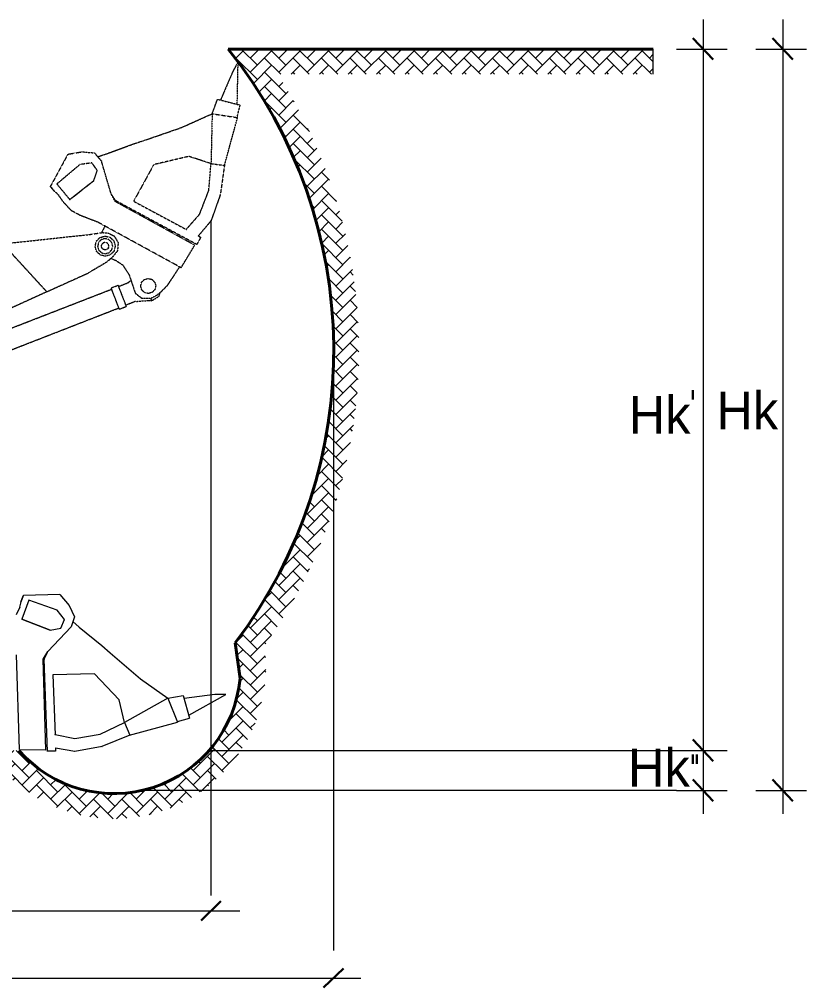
# Model space of a CAD drawing. Header units: millimetres. Extents: x -36433 to 17091, y -3786 to 28324.
# Drawn here: x 9593 to 16548, y 17915 to 26472 of the extents above; entities that cross this region are included whole.
import ezdxf

# ---------------------------------------------------------------- set-up
doc = ezdxf.new("R2010")
doc.units = ezdxf.units.MM
doc.linetypes.add('HIDDEN', pattern=[0.375, 0.25, -0.125])
doc.styles.get("Standard").update_dxf_attribs({"font": 'arial.ttf'})
pattern_1 = [(45, (-10788.855, 3835.15), (4e-14, 125.9619), [267.2055, -89.0685]), (135, (-10725.87, 3898.13), (4e-14, 125.9619), [267.2055, -89.0685])]

msp = doc.modelspace()

# ---------------------------------------------------------------- hatches: boundary and pattern name
at = {"linetype": 'Continuous', "lineweight": 5}
h = msp.add_hatch(dxfattribs=at)
h.set_pattern_fill('AR-HBONE', color=256, scale=22.267128, style=0)
h.set_pattern_definition(pattern_1)
h.paths.add_polyline_path([(15192.2, 26209.8), (11438.7, 26209.8, -0.163116), (12368.5, 23657.9), (12590.5, 23682.8, 0.13671), (11872.7, 25987.1), (15192.2, 25987.1)])
h = msp.add_hatch(dxfattribs=at)
h.set_pattern_fill('AR-HBONE', color=256, scale=22.267128, style=0)
h.set_pattern_definition(pattern_1)
h.paths.add_polyline_path([(11756.1, 20934.8, 0.163981), (12590.5, 23682.8), (12368.5, 23657.9, -0.17047), (11500.1, 20962.6), (11542.3, 20647.4, -0.659761), (9589.4, 20010.4), (7317.6, 20010.4), (7372.7, 19787.8), (9493.9, 19787.8, 0.715664)])

# ---------------------------------------------------------------- linework, layer by layer
at = {"color": 0, "linetype": 'HIDDEN', "lineweight": 5}
for p, q in [((11525.3, 26097.4), (11478.5, 26012.5)), ((11517.5, 25721.3), (11525.3, 26097.4)), ((11478.5, 26012.5), (11369.8, 25760)), ((11295.9, 25638.3), (11343.6, 25766.2)), ((11343.6, 25766.2), (11543.4, 25714.6)), ((11515.8, 25605.4), (11543.4, 25714.6)), ((11518, 25721), (11516.9, 25721.7)), ((11544.1, 25717.1), (11543.6, 25716.3)), ((11025, 25516.7), (11295.9, 25638.3)), ((11295.9, 25638.3), (11285.8, 25197.1)), ((11296.5, 25638), (11295.4, 25638.6)), ((11295.4, 25638.6), (11295.9, 25638.3)), ((11295.9, 25638.3), (11520.4, 25604.1)), ((11404.8, 25181.1), (11520.4, 25604.1)), ((10691, 25401.1), (11025, 25516.7)), ((10355.7, 25281.8), (10597.2, 25370.2)), ((10597.2, 25370.2), (10691, 25401.1)), ((10021.3, 25281.1), (10146.4, 25301.6)), ((10146.4, 25301.6), (10255.7, 25292.4)), ((10255.7, 25292.4), (10318, 25220.2)), ((10255.7, 25291.2), (10256.2, 25292.1)), ((10284, 25258.6), (10355.7, 25281.8)), ((11089.4, 25260.9), (10778.9, 25187.8)), ((11285.8, 25197.1), (11089.4, 25260.9)), ((10127.5, 25188.9), (9923.6, 25017.5)), ((10233.3, 25203.6), (10127.5, 25188.9)), ((10233.8, 25203.2), (10232.7, 25203.9)), ((10281.6, 25136.2), (10233.3, 25203.6)), ((10402.3, 24933.3), (10318, 25220.2)), ((10778.9, 25187.8), (10602.2, 24865.1)), ((11266.3, 24959.8), (11285.8, 25197.1)), ((11285.2, 25197.4), (11286.4, 25196.8)), ((11285.8, 25197.1), (11404.7, 25182.3)), ((11404.7, 25182.3), (11367.4, 24919.8)), ((10249.3, 25046.2), (10281.6, 25136.2)), ((10281, 25136.5), (10282.1, 25135.8)), ((10282.1, 25135.8), (10281.6, 25136.2)), ((9904.3, 24952.1), (9866, 24997.5)), ((9866, 24997.5), (9866.7, 24996)), ((9904.4, 24949.7), (9866.7, 24996)), ((9923.6, 25017.5), (10038.6, 24878.9)), ((10038.6, 24878.9), (10249.3, 25046.2)), ((10249.9, 25045.9), (10038.6, 24878.9)), ((9938.5, 24919.3), (9904.3, 24952.1)), ((9980.4, 24859.2), (9937.9, 24920.8)), ((9937.9, 24920.8), (9938.5, 24919.3)), ((10439.3, 24862.3), (10402.3, 24933.3)), ((10444.5, 24867.3), (10406.6, 24925.1)), ((11185.3, 24750.5), (11266.3, 24959.8)), ((11367.3, 24921), (11284.9, 24689.7)), ((11367.4, 24919.8), (11367.3, 24921)), ((10052.3, 24781.3), (9980.4, 24859.2)), ((10439.9, 24862), (10438.7, 24862.6)), ((11142.7, 24475.2), (10439.3, 24862.3)), ((11160.5, 24482), (10443.9, 24868.8)), ((10443.9, 24868.8), (10445, 24868.1)), ((10443.9, 24867.6), (10445.1, 24866.9)), ((10445, 24868.1), (10444.5, 24867.3)), ((10445, 24868.1), (10445, 24868.1)), ((10602.2, 24865.1), (11068.4, 24615.2)), ((10130.5, 24738.8), (10052.3, 24781.3)), ((10052.3, 24781.3), (10053, 24779.8)), ((10287.7, 24678.5), (10130.5, 24738.8)), ((11067.7, 24616.7), (11185.3, 24750.5)), ((11021.7, 24277), (10287.7, 24678.5)), ((11284.8, 24690.9), (11173.2, 24558.2)), ((11284.3, 24690.1), (11284.8, 24690.9)), ((11284.9, 24689.7), (11284.3, 24690.1)), ((11284.3, 24690.1), (11284.3, 24690.1)), ((11285, 24688.6), (11285, 24688.6)), ((9446.2, 24488.7), (10206.5, 24570.3)), ((10206.5, 24570.3), (10324.7, 24588)), ((10348.4, 24645.2), (10318.1, 24587)), ((10324.7, 24588), (10380.5, 24582.7)), ((10380.5, 24582.7), (10429.6, 24558.4)), ((11067.2, 24615.9), (11068.3, 24616.4)), ((11068.9, 24614.9), (11067.2, 24615.9)), ((11068.3, 24616.4), (11067.7, 24616.7)), ((11068.4, 24615.2), (11068.9, 24614.9)), ((11068.9, 24614.9), (11068.4, 24614)), ((9835.4, 24063.9), (9446.2, 24488.7)), ((10261.9, 24465.6), (10272.5, 24510.9)), ((10272.5, 24510.9), (10304.1, 24543.9)), ((10292.3, 24500.4), (10283.8, 24466.4)), ((10316.2, 24525.4), (10292.3, 24500.4)), ((10304.1, 24543.9), (10348.4, 24556.9)), ((10349.1, 24534.7), (10316.2, 24525.4)), ((10317.3, 24467.4), (10321.8, 24484.2)), ((10333.7, 24496.7), (10321.8, 24484.2)), ((10349.9, 24500.9), (10333.7, 24496.7)), ((10348.4, 24556.9), (10393.5, 24546.4)), ((10382.5, 24526.5), (10349.1, 24534.7)), ((10366.7, 24496.8), (10349.9, 24500.9)), ((10378.9, 24485.1), (10366.7, 24496.8)), ((10384.2, 24468.2), (10378.9, 24485.1)), ((10407.5, 24502.6), (10382.5, 24526.5)), ((10393.5, 24546.4), (10426.6, 24514.3)), ((10417.6, 24469.2), (10407.5, 24502.6)), ((10426.6, 24514.3), (10439.6, 24470)), ((10429.6, 24558.4), (10465.4, 24498.4)), ((10465.4, 24498.4), (10459.1, 24425.3)), ((11021.7, 24277), (11142.1, 24476.7)), ((11194.7, 24546.7), (11160.4, 24483.2)), ((11160.4, 24483.2), (11160.5, 24482)), ((11173.2, 24558.2), (11194.7, 24546.7)), ((11175.2, 24560.4), (11173.7, 24557.9)), ((11174.3, 24557.5), (11175.3, 24559.2)), ((11175.3, 24559.2), (11175.2, 24560.4)), ((10274.3, 24421.6), (10261.9, 24465.6)), ((10308.5, 24390), (10274.3, 24421.6)), ((10283.8, 24466.4), (10293.4, 24433.3)), ((10293.4, 24433.3), (10318.9, 24409.1)), ((10351.9, 24378.4), (10308.5, 24390)), ((10322, 24450.8), (10317.3, 24467.4)), ((10318.9, 24409.1), (10352.3, 24400.9)), ((10334.8, 24438.8), (10322, 24450.8)), ((10351.5, 24434.7), (10334.8, 24438.8)), ((10368.2, 24439.7), (10351.5, 24434.7)), ((10397.3, 24391.7), (10351.9, 24378.4)), ((10352.3, 24400.9), (10385.8, 24411.1)), ((10380.2, 24452.2), (10368.2, 24439.7)), ((10380.2, 24452.2), (10384.2, 24468.2)), ((10385.8, 24411.1), (10409.6, 24436)), ((10429, 24424.7), (10397.3, 24391.7)), ((10409.6, 24436), (10417.6, 24469.2)), ((10459.1, 24425.3), (10415.5, 24371.8)), ((10439.6, 24470), (10429, 24424.7)), ((10363.2, 24325.8), (10298.4, 24287)), ((10415.5, 24371.8), (10363.2, 24325.8)), ((10402.1, 24360), (10444, 24342.4)), ((10444, 24342.4), (10506.2, 24301.3)), ((10189.4, 24222.7), (9835.5, 24062.7)), ((10190, 24222.3), (10189.4, 24222.7)), ((10298.3, 24288.2), (10189.5, 24221.5)), ((10189.5, 24221.5), (10190, 24222.3)), ((10298.4, 24287), (10298.3, 24288.2)), ((10506.2, 24301.3), (10562.9, 24213)), ((10902.8, 24123.8), (11008.9, 24283.9)), ((10470.2, 24112.6), (10552.5, 24144.6)), ((10552.5, 24144.6), (10578.8, 24164.6)), ((10562.9, 24213), (10562.8, 24214.2)), ((10562.8, 24214.2), (10616.5, 24051.9)), ((10664.6, 24114.2), (10673.1, 24148.2)), ((10673.1, 24148.2), (10696.9, 24173.2)), ((10696.9, 24173.2), (10729.9, 24182.4)), ((10729.9, 24182.4), (10763.3, 24174.3)), ((10763.3, 24174.3), (10788.3, 24150.4)), ((10788.3, 24150.4), (10797.8, 24117.3)), ((8778.8, 23454.7), (10407.4, 24087.7)), ((9835.4, 24063.9), (8849.3, 23615.1)), ((9834.9, 24064.2), (9836, 24063.5)), ((9835.5, 24062.7), (9835.4, 24063.9)), ((9836, 24063.5), (9835.4, 24063.9)), ((9835.5, 24062.7), (9836.1, 24062.3)), ((10404, 24098.8), (10465.8, 24123.3)), ((10476.2, 23910.8), (10404, 24098.8)), ((10538.5, 23936.1), (10465.8, 24123.3)), ((10616.5, 24051.9), (10674.4, 24007.5)), ((10674.1, 24081.1), (10664.6, 24114.2)), ((10699.1, 24057.2), (10674.1, 24081.1)), ((10732.5, 24049.1), (10699.1, 24057.2)), ((10766, 24059.2), (10732.5, 24049.1)), ((10789.8, 24084.2), (10766, 24059.2)), ((10797.8, 24117.3), (10789.8, 24084.2)), ((10805.3, 24033.8), (10844.7, 24065.7)), ((10826.7, 24024.7), (10836.8, 24058.8)), ((10844.7, 24065.7), (10902.8, 24123.8)), ((10617.9, 23978.9), (10535.2, 23946.1)), ((10617.9, 23978.9), (10733.8, 23987.5)), ((10674.4, 24007.5), (10757.3, 24009.3)), ((10733.2, 23987.9), (10761.9, 23985.9)), ((10758.6, 23994.7), (10753.5, 24008.1)), ((10757.3, 24009.3), (10805.3, 24033.8)), ((10761.8, 23987.1), (10758.6, 23994.7)), ((10761.9, 23985.9), (10761.3, 23986.3)), ((10761.3, 23986.3), (10761.9, 23985.9)), ((10761.9, 23985.9), (10826.7, 24024.7)), ((8843.2, 23287.3), (10472.2, 23922.3)), ((10476.2, 23910.8), (10538.5, 23936.1))]:
    msp.add_line(p, q, dxfattribs=at)
at = {"color": 0, "linetype": 'Continuous', "lineweight": 5}
for p, q in [((9597.8, 21277.6), (9608.7, 21323.7)), ((9606.7, 21322.4), (9627.5, 21378.4)), ((9608.7, 21323.7), (9628.4, 21379.7)), ((9674.9, 21340.2), (9613.6, 21170.8)), ((9628.4, 21379.7), (9627.5, 21378.4)), ((9925.9, 21251.2), (9674.9, 21340.2)), ((9951.6, 21389.6), (10032.7, 21292.1)), ((9567.2, 21211), (9598.8, 21278.9)), ((9598.8, 21278.9), (9597.8, 21277.6)), ((9992.2, 21167.5), (9925.9, 21251.2)), ((10032.7, 21292.1), (10080.1, 21193.2)), ((9864.7, 21073.3), (9613.6, 21170.8)), ((9613.6, 21170.8), (9864.7, 21074)), ((9958.6, 21091.8), (9992.2, 21167.5)), ((9992.2, 21166.9), (9992.2, 21168.2)), ((10080.1, 21193.2), (10049.5, 21103)), ((10065.3, 21151.7), (10121.7, 21101.6)), ((10079.2, 21192.6), (10080.1, 21192.6)), ((9844.9, 20884.9), (10049.5, 21103)), ((9864.7, 21074), (9958.6, 21091.8)), ((9958.6, 21092.4), (9958.6, 21091.1)), ((9958.6, 21091.1), (9958.6, 21091.8)), ((10121.7, 21101.6), (10320.3, 20938.2)), ((9802.4, 20817), (9844.9, 20884.9)), ((10320.3, 20938.2), (10394.5, 20873)), ((9592.9, 20018.3), (9567.2, 20854.5)), ((9802.4, 20816.3), (9802.4, 20817.6)), ((9825.1, 20014.4), (9802.4, 20817)), ((9809.3, 20815), (9840, 20876.9)), ((9809.3, 20815.7), (9809.3, 20814.3)), ((9810.3, 20815), (9809.3, 20815)), ((9810.3, 20816.3), (9810.3, 20815)), ((9840, 20002.5), (9810.3, 20816.3)), ((9810.3, 20815), (9810.3, 20815)), ((10394.5, 20873), (10663.3, 20643.7)), ((10255.1, 20689.1), (9887.4, 20677.9)), ((9887.4, 20677.9), (9908.2, 20149.5)), ((10475.5, 20458.5), (10255.1, 20689.1)), ((10663.3, 20643.7), (10905.5, 20471.7)), ((10520, 20256.9), (10475.5, 20458.5)), ((10905.5, 20471.7), (10520, 20256.9)), ((10905.5, 20471.7), (11039.9, 20495.4)), ((10905.5, 20472.4), (10905.5, 20471.7)), ((10905.5, 20471), (10905.5, 20472.4)), ((10905.5, 20471.7), (10989.7, 20260.9)), ((11039.9, 20495.4), (11096.7, 20297)), ((11320.6, 20504), (11047.8, 20469.7)), ((11089.3, 20322.8), (11417.5, 20506.6)), ((11417.5, 20506.6), (11320.6, 20504)), ((10988.5, 20265.5), (11096.7, 20297)), ((11089.3, 20322.1), (11089.3, 20323.4)), ((11099.2, 20297.7), (11098.2, 20297.7)), ((10305.5, 20153.4), (10520, 20256.9)), ((10520, 20257.5), (10520, 20256.2)), ((10520, 20256.9), (10567.4, 20146.8)), ((10566.4, 20146.2), (10989.7, 20260.9)), ((9908.2, 20148.8), (9907.2, 20148.8)), ((9908.2, 20150.8), (9909.1, 20150.1)), ((9908.2, 20148.8), (9908.2, 20150.8)), ((9908.2, 20149.5), (9908.2, 20148.8)), ((9909.1, 20150.8), (10084.1, 20117.2)), ((9909.1, 20150.1), (9909.1, 20150.8)), ((10084.1, 20117.2), (10305.5, 20153.4)), ((10567.4, 20146.8), (10322.3, 20046)), ((9912.1, 20030.2), (9913.1, 20005.8)), ((10083.1, 20001.2), (9912.1, 20030.2)), ((9915.1, 20029.6), (9912.1, 20029.6)), ((9912.1, 20028.9), (9914.1, 20028.9)), ((9914.1, 20028.9), (9915.1, 20029.6)), ((10323.3, 20046.7), (10082.1, 20000.6)), ((10322.3, 20046), (10323.3, 20046.7)), ((9592.9, 20018.3), (9826.1, 20015.7)), ((9840.9, 20003.2), (9840, 20002.5)), ((9913.1, 20005.8), (9840.9, 20003.2)), ((10081.1, 19999.9), (10081.1, 19999.9)), ((10082.1, 20001.2), (10083.1, 20001.2)), ((10082.1, 20001.2), (10082.1, 20001.2)), ((10082.1, 20000.6), (10082.1, 20001.2))]:
    msp.add_line(p, q, dxfattribs=at)
at = {"linetype": 'Continuous', "lineweight": 5}
for points in [[(15634.8, 26472.2), (15634.8, 19449.5)], [(16336.7, 26472.2), (16336.7, 19449.5)], [(15192.2, 25987.1), (15192.2, 26209.8)], [(15397.7, 26209.8), (15846.2, 26209.8)], [(16099.5, 26209.8), (16548, 26209.8)], [(11285, 24688.6), (11285, 18730.2)], [(12366.7, 23380.7), (12366.7, 18241.6)], [(9951.6, 21389.6), (9628.4, 21379.7)], [(11269.7, 20010.4), (15397.7, 20010.4)], [(15397.7, 20010.4), (15846.2, 20010.4)], [(15397.7, 19656.8), (10674.3, 19656.8)], [(15397.7, 19656.8), (15846.2, 19656.8)], [(16099.5, 19656.8), (16548, 19656.8)], [(2934.8, 18592.3), (11541.2, 18592.3)], [(2934.8, 17999.4), (12610.3, 17999.4)]]:
    msp.add_lwpolyline(points, dxfattribs=at)
at = {"linetype": 'Continuous', "lineweight": 30}
for points in [[(15723.2, 26116.3), (15544, 26305.9)], [(16425, 26116.3), (16245.8, 26305.9)], [(15542.7, 23195.2), (15542.7, 23113.3)], [(15723.2, 19916.9), (15544, 20106.6)], [(15542.7, 19975.9), (15542.7, 19894)], [(15578, 19975.9), (15578, 19894)], [(15723.2, 19563.3), (15544, 19752.9)], [(16425, 19563.3), (16245.8, 19752.9)], [(11197.4, 18507.5), (11373.2, 18677.8)], [(12279.2, 17914.6), (12454.9, 18084.9)]]:
    msp.add_lwpolyline(points, dxfattribs=at)
at = {"linetype": 'Continuous', "lineweight": 40}
for points in [[(11438.7, 26209.8), (15192.2, 26209.8)], [(11542.3, 20647.4), (11500.1, 20962.6)]]:
    msp.add_lwpolyline(points, dxfattribs=at)
at = {"linetype": 'HIDDEN', "lineweight": 5}
msp.add_lwpolyline([(10021.3, 25281.1), (9866.7, 24996)], dxfattribs=at)
at = {"linetype": 'Continuous', "lineweight": 40}
for centre, radius, start, end in [((8096.5, 23546.7), 4273.4, 322.79305, 38.54716), ((10429.5, 20746.8), 1117.2, 221.23323, 354.89439)]:
    msp.add_arc(centre, radius, start, end, dxfattribs=at)

# ---------------------------------------------------------------- texts
at = {"linetype": 'Continuous', "lineweight": 5, "char_height": 334.007, "width": 3251.013, "attachment_point": 1}
for insert in [(15750.6, 23182.1), (14976.2, 23143.9), (14969.8, 20025.5)]:
    msp.add_mtext('{\\fYUZapfHumanR|b0|i0|c0|p2;Hk}', dxfattribs=dict(at, insert=insert))

doc.saveas('drawing.dxf')
